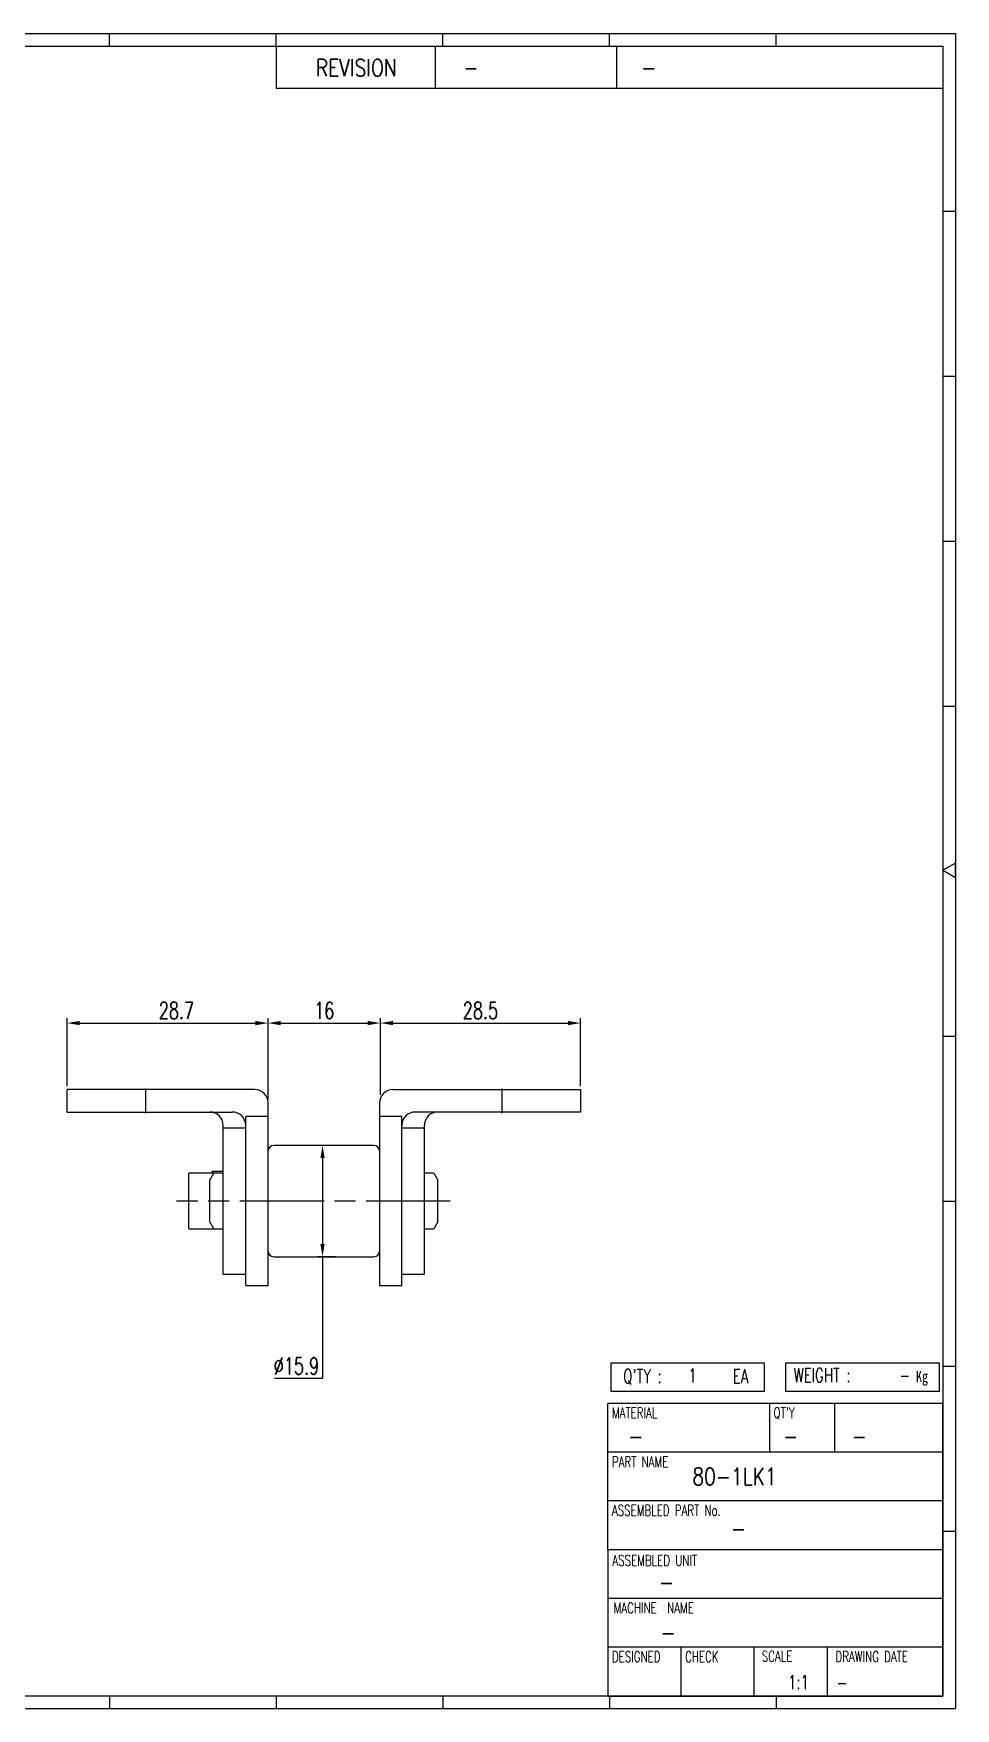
# Model space of a CAD drawing. Header units: millimetres. Extents: x 1209 to 1546, y 59 to 298.
# Drawn here: x 1414.3 to 1545.7, y 58.8 to 297.6 of the extents above; entities that cross this region are included whole.
import ezdxf
from ezdxf.enums import TextEntityAlignment as Align

# ---------------------------------------------------------------- set-up
doc = ezdxf.new("R2010")
doc.units = ezdxf.units.MM
doc.linetypes.add('AM_ISO08W050', pattern=[18, 12, -1.5, 3, -1.5])
doc.layers.get('Defpoints').update_dxf_attribs({"color": 80})
doc.layers.add('CL1', color=140, linetype='AM_ISO08W050', lineweight=25)
doc.layers.add('S-DIM', color=7, linetype='Continuous')
doc.layers.add('TITLE', color=7, linetype='Continuous')
doc.styles.add('HAN', font='ROMANS.shx', dxfattribs={"width": 0.7, "bigfont": 'whgtxt.shx'})
doc.styles.add('HKD_ST2', font='romans.shx', dxfattribs={"width": 0.7, "height": 4, "bigfont": '@extfont2.shx'})
doc.styles.add('HSG', font='SIMPLEX.shx', dxfattribs={"width": 0.7, "bigfont": 'HSG.shx'})
doc.dimstyles.new('AP1', dxfattribs={"dimtxt": 2.4, "dimasz": 1.8, "dimexe": 0.7, "dimexo": 0.5, "dimgap": 0.6, "dimtad": 1, "dimtoh": 1, "dimdec": 1, "dimrnd": 0.01, "dimzin": 9, "dimdsep": 46, "dimtxsty": 'HSG', "dimcen": 0, "dimclrd": 251, "dimclre": 251, "dimclrt": 60, "dimazin": 2, "dimtp": 1, "dimtm": 1, "dimtfac": 0.5, "dimtdec": 1, "dimtofl": 0, "dimtmove": 0, "dimatfit": 3, "dimfxl": 0, "dimtvp": 1, "dimtolj": 2, "dimlwd": -1, "dimlwe": -1, "dimarcsym": 0})

# ---------------------------------------------------------------- blocks, each defined once
blk = doc.blocks.new('MAST')
at = {"color": 140}
for p, q in [((0, 90.118), (80.15, 90.118)), ((80.15, 90.118), (80.15, 33.191)), ((57.068, 89.693), (57.068, 88.246)), ((62.47, 89.693), (62.47, 88.246)), ((68.635, 89.693), (68.635, 88.246)), ((79.725, 88.246), (57.068, 88.246)), ((68.449, 43.961), (68.449, 44.936)), ((68.449, 44.936), (73.654, 44.936)), ((73.654, 44.936), (73.654, 43.961)), ((74.39, 43.961), (74.39, 44.936)), ((74.39, 44.936), (79.595, 44.936)), ((79.595, 44.936), (79.595, 43.961)), ((73.654, 43.961), (68.449, 43.961)), ((79.595, 43.961), (74.39, 43.961)), ((68.336, 38.59), (68.336, 43.563)), ((79.725, 43.563), (68.336, 43.563)), ((73.827, 43.563), (73.827, 41.905)), ((76.037, 43.563), (76.037, 41.905)), ((79.725, 38.59), (79.725, 43.563)), ((79.725, 41.905), (68.336, 41.905)), ((79.725, 40.248), (68.336, 40.248)), ((68.336, 38.59), (68.336, 33.616)), ((79.725, 38.59), (68.336, 38.59)), ((79.725, 33.616), (79.725, 38.59)), ((79.725, 36.932), (68.336, 36.932)), ((79.725, 35.274), (68.336, 35.274)), ((70.822, 33.616), (70.822, 35.274)), ((73.309, 33.616), (73.309, 35.274)), ((75.796, 33.616), (75.796, 35.274)), ((68.336, 33.616), (79.725, 33.616)), ((0, 33.191), (80.15, 33.191))]:
    blk.add_line(p, q, dxfattribs=at)
for p, q in [((51.404, 89.693), (51.404, 90.118)), ((57.068, 89.693), (57.068, 90.118)), ((62.732, 89.693), (62.732, 90.118)), ((68.397, 89.693), (68.397, 90.118)), ((74.061, 89.693), (74.061, 90.118)), ((79.725, 84.085), (80.15, 84.085)), ((79.725, 78.478), (80.15, 78.478)), ((79.725, 72.87), (80.15, 72.87)), ((79.725, 67.262), (80.15, 67.262)), ((79.725, 56.047), (80.15, 56.047)), ((79.725, 50.439), (80.15, 50.439)), ((79.725, 44.832), (80.15, 44.832)), ((79.725, 39.224), (80.15, 39.224)), ((51.404, 33.616), (51.404, 33.191)), ((57.068, 33.616), (57.068, 33.191)), ((62.732, 33.616), (62.732, 33.191)), ((68.397, 33.616), (68.397, 33.191)), ((74.061, 33.616), (74.061, 33.191))]:
    blk.add_line(p, q)
blk.add_lwpolyline([(0.425, 89.693), (79.725, 89.693), (79.725, 33.616), (0.425, 33.616)], close=True, dxfattribs=at)
blk.add_lwpolyline([(79.725, 61.679), (80.15, 61.433), (80.15, 61.924)], close=True)
for s, height, style, width, p in [('REVISION', 0.5806, 'HAN', 0.8, (58.415, 88.664)), ('-', 0.581, 'HAN', 0.8, (63.426, 88.664)), ('-', 0.581, 'HAN', 0.8, (69.468, 88.664)), ("Q'TY : ", 0.4746, 'HKD_ST2', 0.7, (68.857, 44.253)), ('1', 0.475, 'HKD_ST2', 0.7, (71.071, 44.275)), ('EA', 0.4746, 'HKD_ST2', 0.7, (72.578, 44.253)), ('WEIGHT : ', 0.4746, 'HKD_ST2', 0.7, (74.65, 44.286)), ('-', 0.581, 'HAN', 0.8, (69.029, 42.157)), ('-', 0.581, 'HAN', 0.8, (74.289, 42.157)), ('-', 0.581, 'HAN', 0.8, (76.623, 42.157)), ('-', 0.581, 'HAN', 0.8, (72.515, 39.013)), ('-', 0.581, 'HAN', 0.8, (70.067, 37.189)), ('-', 0.581, 'HAN', 0.8, (70.126, 35.48)), ('1:1', 0.4746, 'HKD_ST2', 0.7, (74.458, 33.848)), ('-', 0.475, 'HKD_ST2', 0.7, (76.112, 33.837))]:
    blk.add_text(s, height=height, dxfattribs=dict(style=style, width=width)).set_placement(p)
at = {"style": 'HKD_ST2', "width": 0.7}
blk.add_text('-', height=0.475, dxfattribs=at).set_placement((78.613, 44.286), align=Align.RIGHT)
at = {"color": 254, "style": 'HKD_ST2', "width": 0.7}
for s, height, p in [('MATERIAL', 0.3651, (68.474, 43.425)), ("QT'Y", 0.3651, (73.965, 43.425)), ('PART NAME', 0.3651, (68.474, 41.756)), ('ASSEMBLED PART No.', 0.36511, (68.474, 40.109)), ('ASSEMBLED UNIT', 0.36511, (68.49, 38.408)), ('MACHINE  NAME', 0.36511, (68.532, 36.794)), ('DESIGNED', 0.3651, (68.474, 35.136)), ('CHECK', 0.3651, (70.961, 35.136)), ('SCALE', 0.3651, (73.566, 35.153)), ('DRAWING DATE', 0.36511, (76.071, 35.141))]:
    blk.add_text(s, height=height, dxfattribs=at).set_placement(p, align=Align.TOP_LEFT)
at = {"layer": 'TITLE', "width": 0.8}
blk.add_text('Kg', height=0.3789, dxfattribs=at).set_placement((78.807, 44.286))
blk = doc.blocks.new('*D11')
at = {"layer": 'Defpoints', "color": 0, "transparency": 16777216}
for p in [(1447.71, 156.48), (1419.05, 147), (1447.71, 145.09)]:
    blk.add_point(p, dxfattribs=at)
at = {"layer": 'S-DIM', "color": 251, "linetype": 'ByBlock', "transparency": 16777216}
for p, q in [((1419.05, 147.5), (1419.05, 157.18)), ((1420.85, 156.48), (1445.91, 156.48)), ((1447.71, 145.59), (1447.71, 157.18))]:
    blk.add_line(p, q, dxfattribs=at)
at = {"layer": 'S-DIM', "color": 251, "transparency": 16777216}
for points in [[(1420.85, 156.78), (1420.85, 156.18), (1419.05, 156.48)], [(1445.91, 156.78), (1445.91, 156.18), (1447.71, 156.48)]]:
    blk.add_solid(points, dxfattribs=at)
at = {"layer": 'S-DIM', "color": 60, "transparency": 16777216, "insert": (1434.64, 158.28), "char_height": 2.4, "attachment_point": 5, "style": 'HSG'}
blk.add_mtext('\\A2;28.7', dxfattribs=at)
blk = doc.blocks.new('*D12')
at = {"layer": 'Defpoints', "color": 0, "transparency": 16777216}
for p in [(1463.71, 156.48), (1463.71, 145.76), (1447.71, 145.09)]:
    blk.add_point(p, dxfattribs=at)
at = {"layer": 'S-DIM', "color": 251, "linetype": 'ByBlock', "transparency": 16777216}
for p, q in [((1447.71, 145.59), (1447.71, 157.18)), ((1449.51, 156.48), (1461.91, 156.48)), ((1463.71, 146.26), (1463.71, 157.18))]:
    blk.add_line(p, q, dxfattribs=at)
at = {"layer": 'S-DIM', "color": 251, "transparency": 16777216}
for points in [[(1449.51, 156.78), (1449.51, 156.18), (1447.71, 156.48)], [(1461.91, 156.78), (1461.91, 156.18), (1463.71, 156.48)]]:
    blk.add_solid(points, dxfattribs=at)
at = {"layer": 'S-DIM', "color": 60, "transparency": 16777216, "insert": (1455.71, 158.28), "char_height": 2.4, "attachment_point": 5, "style": 'HSG'}
blk.add_mtext('\\A2;16', dxfattribs=at)
blk = doc.blocks.new('*D13')
at = {"layer": 'Defpoints', "color": 0, "transparency": 16777216}
for p in [(1492.25, 156.48), (1463.71, 145.76), (1492.25, 147)]:
    blk.add_point(p, dxfattribs=at)
at = {"layer": 'S-DIM', "color": 251, "linetype": 'ByBlock', "transparency": 16777216}
for p, q in [((1463.71, 146.26), (1463.71, 157.18)), ((1465.51, 156.48), (1490.45, 156.48)), ((1492.25, 147.5), (1492.25, 157.18))]:
    blk.add_line(p, q, dxfattribs=at)
at = {"layer": 'S-DIM', "color": 251, "transparency": 16777216}
for points in [[(1465.51, 156.78), (1465.51, 156.18), (1463.71, 156.48)], [(1490.45, 156.78), (1490.45, 156.18), (1492.25, 156.48)]]:
    blk.add_solid(points, dxfattribs=at)
at = {"layer": 'S-DIM', "color": 60, "transparency": 16777216, "insert": (1477.98, 158.28), "char_height": 2.4, "attachment_point": 5, "style": 'HSG'}
blk.add_mtext('\\A2;28.5', dxfattribs=at)
blk = doc.blocks.new('*D16')
at = {"layer": 'Defpoints', "color": 0, "transparency": 16777216}
for p in [(1457.84, 139.04), (1455.47, 123.16), (1457.84, 123.16)]:
    blk.add_point(p, dxfattribs=at)
at = {"layer": 'S-DIM', "color": 251, "linetype": 'ByBlock', "transparency": 16777216}
for p, q in [((1457.34, 139.04), (1454.77, 139.04)), ((1455.47, 137.24), (1455.47, 124.96)), ((1457.34, 123.16), (1454.77, 123.16)), ((1455.47, 123.16), (1455.47, 105.79)), ((1455.47, 105.79), (1448.63, 105.79))]:
    blk.add_line(p, q, dxfattribs=at)
at = {"layer": 'S-DIM', "color": 251, "transparency": 16777216}
for points in [[(1455.17, 137.24), (1455.77, 137.24), (1455.47, 139.04)], [(1455.17, 124.96), (1455.77, 124.96), (1455.47, 123.16)]]:
    blk.add_solid(points, dxfattribs=at)
at = {"layer": 'S-DIM', "color": 60, "transparency": 16777216, "insert": (1451.75, 107.59), "char_height": 2.4, "attachment_point": 5, "style": 'HSG'}
blk.add_mtext('\\A2;%%c15.9', dxfattribs=at)

msp = doc.modelspace()

# ---------------------------------------------------------------- linework, layer by layer
for p, q in [((1445.8, 147), (1419.05, 147)), ((1419.05, 143.8), (1419.05, 147)), ((1465.5, 147), (1492.25, 147)), ((1492.25, 147), (1492.25, 143.8)), ((1419.05, 143.8), (1442.6, 143.8)), ((1447.71, 119.05), (1447.71, 145.09)), ((1463.59, 145.09), (1463.59, 119.05)), ((1492.25, 143.8), (1468.7, 143.8)), ((1441.31, 120.7), (1441.31, 141.89)), ((1444.51, 141.5), (1441.31, 141.5)), ((1447.71, 143.15), (1444.51, 143.15)), ((1444.51, 119.05), (1444.51, 143.15)), ((1466.79, 143.15), (1463.59, 143.15)), ((1466.79, 119.05), (1466.79, 143.15)), ((1469.99, 141.5), (1466.79, 141.5)), ((1469.99, 120.7), (1469.99, 141.89)), ((1462.8, 139.04), (1448.51, 139.04)), ((1436.4, 127.13), (1436.4, 135.07)), ((1439.97, 135.07), (1436.4, 135.07)), ((1439.4, 134.08), (1439.97, 135.07)), ((1439.4, 128.13), (1439.4, 134.08)), ((1439.71, 135.07), (1439.71, 135.37)), ((1439.71, 135.37), (1441.31, 135.37)), ((1441.31, 135.07), (1439.97, 135.07)), ((1471.33, 135.07), (1469.99, 135.07)), ((1471.33, 135.07), (1471.9, 134.08)), ((1471.9, 128.13), (1471.9, 134.08)), ((1436.4, 127.13), (1439.97, 127.13)), ((1439.97, 127.13), (1439.4, 128.13)), ((1439.97, 127.13), (1441.31, 127.13)), ((1469.99, 127.13), (1471.33, 127.13)), ((1471.9, 128.13), (1471.33, 127.13)), ((1448.51, 123.16), (1462.8, 123.16)), ((1441.31, 120.7), (1444.51, 120.7)), ((1466.79, 120.7), (1469.99, 120.7)), ((1444.51, 119.05), (1447.71, 119.05)), ((1463.59, 119.05), (1466.79, 119.05))]:
    msp.add_line(p, q)
for centre, radius, start, end in [((1445.8, 145.09), 1.91, 0, 90), ((1465.5, 145.09), 1.91, 90, 180), ((1439.4, 141.89), 1.91, 0, 90), ((1442.6, 141.89), 1.91, 0, 90), ((1468.7, 141.89), 1.91, 90, 180), ((1471.9, 141.89), 1.91, 90, 180), ((1448.51, 138.25), 0.794, 90, 180), ((1462.8, 138.25), 0.794, 0, 90), ((1448.51, 123.96), 0.794, 180, 270), ((1462.8, 123.96), 0.794, 270, 0)]:
    msp.add_arc(centre, radius, start, end)
at = {"layer": 'CL1'}
for p, q in [((1430.25, 147.16), (1430.25, 143.64)), ((1481.05, 147.16), (1481.05, 143.64)), ((1473.68, 131.1), (1434.63, 131.1))]:
    msp.add_line(p, q, dxfattribs=at)

# ---------------------------------------------------------------- block references
at = {"color": 140, "xscale": 4.19495623747351, "yscale": 4.19495623747351, "zscale": 4.19495623747351}
msp.add_blockref('MAST', (1209.48, -80.48), dxfattribs=at)

# ---------------------------------------------------------------- texts
at = {"style": 'HAN', "width": 0.8}
msp.add_text('80-1LK1', height=2.436, dxfattribs=at).set_placement((1508.19, 90.62))

# ---------------------------------------------------------------- dimensions: what is measured, and where the dimension line sits
at = {"layer": 'S-DIM'}
dim = msp.add_linear_dim(base=(1447.71, 156.48), p1=(1419.05, 147), p2=(1447.71, 145.09), dimstyle='AP1', dxfattribs=at)
dim.commit()
dim.dimension.update_dxf_attribs({"geometry": '*D11', "text_midpoint": (1434.64, 156.48), "dimtype": 128})
for base, p1, p2, picture, middle in [((1463.71, 156.48), (1447.71, 145.09), (1463.71, 145.76), '*D12', (1455.71, 158.28)), ((1492.25, 156.48), (1463.71, 145.76), (1492.25, 147), '*D13', (1477.98, 158.28))]:
    dim = msp.add_linear_dim(base=base, p1=p1, p2=p2, dimstyle='AP1', override={"dimtmove": 1}, dxfattribs=at)
    dim.commit()
    dim.dimension.update_dxf_attribs({"geometry": picture, "text_midpoint": middle})
dim = msp.add_linear_dim(base=(1455.47, 123.16), p1=(1457.84, 139.04), p2=(1457.84, 123.16), angle=90, text='%%c<>', dimstyle='AP1', dxfattribs=at)
dim.commit()
dim.dimension.update_dxf_attribs({"geometry": '*D16', "text_midpoint": (1451.75, 105.79), "dimtype": 128})

doc.saveas('drawing.dxf')
